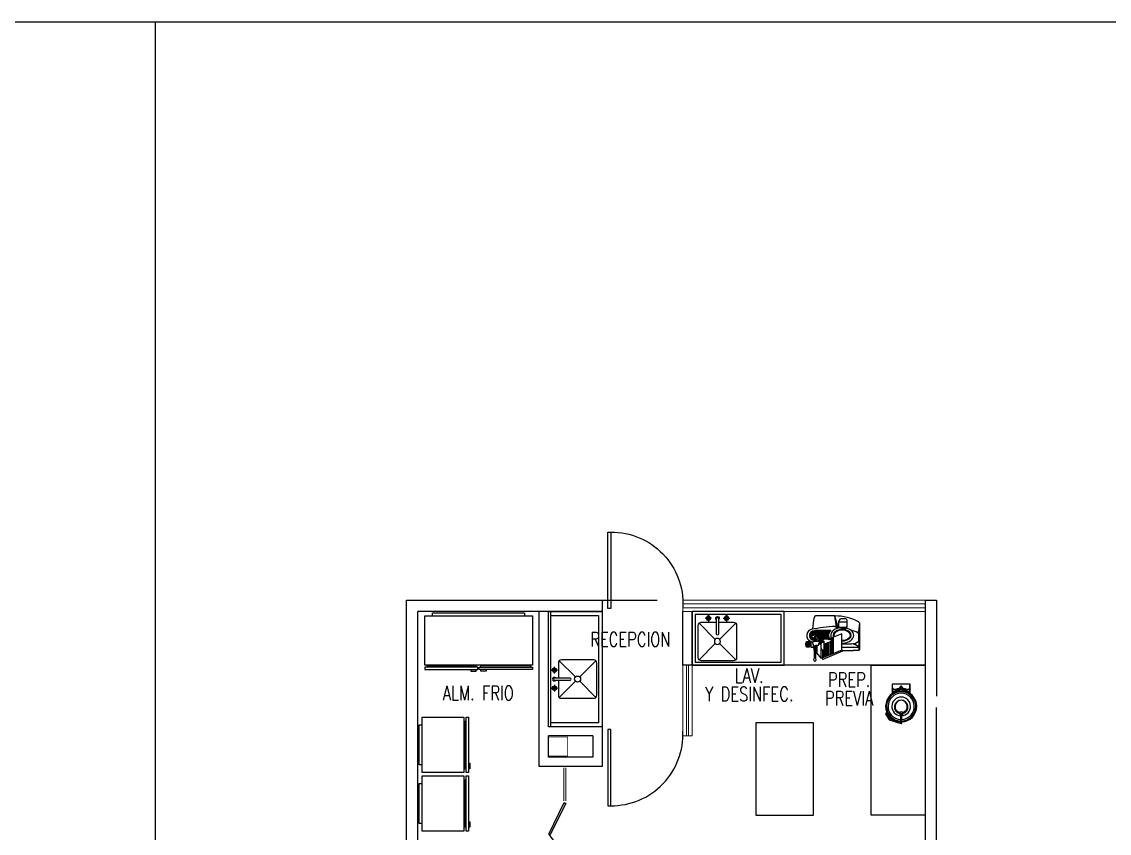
# Model space of a CAD drawing. Header units: millimetres. Extents: x 2523 to 2756, y 378 to 482.
# Drawn here: x 2702.12 to 2716.28, y 392.17 to 402.73 of the extents above; entities that cross this region are included whole.
import ezdxf
from ezdxf.enums import TextEntityAlignment as Align

# ---------------------------------------------------------------- set-up
doc = ezdxf.new("R2010")
doc.units = ezdxf.units.MM
for name, color, linetype in [('CANCEL', 6, 'Continuous'), ('CANCELES', 6, 'Continuous'), ('COLUMNAS PSC', 5, 'Continuous'), ('MOBILIARIO', 161, 'Continuous'), ('MOBSANIT', 161, 'Continuous'), ('MS', 8, 'Continuous'), ('MUEBLES', 8, 'Continuous'), ('muro bajo de tablacemento', 132, 'Continuous'), ('PSC_MUROS PRINCIPALES', 1, 'Continuous'), ('PUERTAS', 2, 'Continuous')]:
    doc.layers.add(name, color=color, linetype=linetype)
for name, color, linetype, lineweight in [('PSC CANCELERIA', 6, 'Continuous', 9), ('PSC MOB Y EQUIP', 8, 'Continuous', 9), ('PSC TEXTOS', 3, 'Continuous', 13)]:
    doc.layers.add(name, color=color, linetype=linetype, lineweight=lineweight)
doc.styles.add('ROMANS', font='romans.shx')

# ---------------------------------------------------------------- blocks, each defined once
blk = doc.blocks.new('A$C4AE92DE9')
for p, q in [((0.03, 0), (0.03, 1.5)), ((0.142, 0.858), (0.352, 0.648)), ((0.408, 0.648), (0.618, 0.858)), ((0.036, 0.738), (0.12, 0.738)), ((0.078, 0.695), (0.078, 0.78)), ((0.142, 0.382), (0.352, 0.592)), ((0.408, 0.592), (0.618, 0.382)), ((0.036, 0.502), (0.12, 0.502)), ((0.078, 0.545), (0.078, 0.46))]:
    blk.add_line(p, q)
blk.add_lwpolyline([(0.7, 0), (0, 0), (0, 1.5), (0.7, 1.5)], close=True)
blk.add_lwpolyline([(0.03, 1.45), (0.65, 1.45), (0.65, 0.05), (0.03, 0.05)])
blk.add_lwpolyline([(0.13, 0.609), (0.13, 0.41, 0.414214), (0.17, 0.37), (0.59, 0.37, 0.414214), (0.63, 0.41), (0.63, 0.83, 0.414214), (0.59, 0.87), (0.17, 0.87, 0.414214), (0.13, 0.83), (0.13, 0.632)], format="xyb")
blk.add_lwpolyline([(0.284, 0.608, 1), (0.284, 0.632), (0.078, 0.632, 1), (0.078, 0.608)], format="xyb", close=True)
for centre, radius in [((0.078, 0.738), 0.0282), ((0.078, 0.738), 0.0141), ((0.38, 0.62), 0.04), ((0.078, 0.502), 0.0282), ((0.078, 0.502), 0.0141)]:
    blk.add_circle(centre, radius)
blk.add_arc((0.078, 0.62), 0.0235, 30, 330)
blk = doc.blocks.new('LAB CLIN$0$LAB CLIN$0$LAB CLIN$0$REFRI')
for p, q in [((0.05, 0.54), (0.05, 0.57)), ((0.67, 0.57), (0.67, 0.54)), ((0.05, 0.55), (0.67, 0.55))]:
    blk.add_line(p, q)
for points in [[(0, 0.57), (0, 0.6), (0.72, 0.6), (0.72, 0.57)], [(0, 0.54), (0.72, 0.54), (0.72, 0), (0, 0)]]:
    blk.add_lwpolyline(points, close=True)
for points in [[(0.6, 0.6), (0.6, 0.62), (0.67, 0.62), (0.67, 0.6)], [(0.62, 0), (0.62, -0.04), (0.1, -0.04), (0.1, 0)]]:
    blk.add_lwpolyline(points)
blk = doc.blocks.new('REFRIDOB')
for p, q in [((0.025, 0.64), (0.025, 0.67)), ((0.025, 0.65), (0.67, 0.65)), ((0.67, 0.67), (0.67, 0.64)), ((0.73, 0.67), (0.73, 0.64)), ((1.375, 0.65), (0.73, 0.65)), ((1.375, 0.64), (1.375, 0.67))]:
    blk.add_line(p, q)
for points in [[(0.6, 0.7), (0.6, 0.72), (0.67, 0.72), (0.67, 0.7)], [(0.8, 0.7), (0.8, 0.72), (0.73, 0.72), (0.73, 0.7)], [(1.3, 0), (1.3, -0.04), (0.1, -0.04), (0.1, 0)]]:
    blk.add_lwpolyline(points)
for points in [[(0, 0.67), (0, 0.7), (0.69, 0.7), (0.69, 0.67)], [(0, 0.64), (1.4, 0.64), (1.4, 0), (0, 0)], [(1.4, 0.67), (1.4, 0.7), (0.71, 0.7), (0.71, 0.67)]]:
    blk.add_lwpolyline(points, close=True)
blk = doc.blocks.new('A-03 PLANTA BAJA$0$SLICER 2612')
at = {"layer": 'MOBILIARIO'}
for p, q in [((-0.125, 0.205), (0.131, 0.311)), ((-0.114, 0.19), (0.145, 0.295)), ((0.145, 0.295), (0.131, 0.311)), ((0.145, 0.295), (0.154, 0.295)), ((0.154, 0.295), (0.207, 0.23)), ((0.154, 0.295), (0.154, 0.173)), ((0.228, 0.147), (0.228, 0.296)), ((0.243, 0.147), (0.243, 0.293)), ((-0.343, -0.165), (-0.343, 0.186)), ((-0.343, 0.186), (-0.336, 0.161)), ((-0.334, -0.022), (-0.336, 0.162)), ((-0.335, 0.195), (-0.263, 0.195)), ((-0.114, 0.152), (-0.322, 0.152)), ((-0.263, 0.193), (-0.263, 0.195)), ((-0.116, 0.193), (-0.263, 0.193)), ((-0.114, 0.19), (-0.125, 0.205)), ((-0.114, 0.19), (-0.114, -0.022)), ((0.114, 0.173), (0.114, 0.079)), ((0.154, 0.173), (0.154, 0.089)), ((0.207, 0.23), (0.218, 0.235)), ((0.207, 0.23), (0.207, 0.134)), ((0.218, 0.235), (0.218, 0.14)), ((0.246, 0.155), (0.282, 0.155)), ((0.252, 0.147), (0.252, 0.115)), ((0.282, 0.155), (0.282, 0.079)), ((0.282, 0.147), (0.298, 0.138)), ((-0.114, 0.108), (-0.242, 0.108)), ((-0.114, -0.022), (-0.027, 0.013)), ((-0.027, 0.013), (-0.025, 0.01)), ((-0.025, 0.01), (0.047, 0.039)), ((0.018, 0.068), (0.018, 0.055)), ((0.023, 0.077), (0.114, 0.114)), ((0.154, 0.12), (0.172, 0.097)), ((0.178, 0.052), (0.231, -0.013)), ((0.187, 0.066), (0.187, 0.077)), ((0.188, 0.077), (0.249, 0.078)), ((0.207, 0.078), (0.207, 0.052)), ((0.207, 0.052), (0.231, 0.023)), ((0.218, 0.078), (0.218, 0.058)), ((0.22, 0.078), (0.231, 0.065)), ((0.231, -0.013), (0.231, 0.078)), ((0.231, -0.013), (0.279, 0.006)), ((0.243, 0.019), (0.243, 0.078)), ((0.243, 0.05), (0.279, 0.006)), ((0.298, 0.09), (0.282, 0.082)), ((0.298, 0.138), (0.298, 0.09)), ((-0.343, -0.165), (-0.334, -0.051)), ((-0.18, -0.205), (-0.18, -0.106)), ((-0.106, -0.093), (-0.167, -0.093)), ((-0.167, -0.107), (-0.084, -0.107)), ((-0.098, -0.1), (-0.084, -0.1)), ((-0.071, -0.173), (-0.071, -0.113)), ((-0.02, -0.256), (-0.068, -0.098)), ((-0.05, -0.092), (-0.05, -0.109)), ((-0.05, -0.109), (-0.032, -0.109)), ((-0.02, -0.256), (-0.043, -0.109)), ((-0.032, -0.109), (-0.032, -0.118)), ((-0.18, -0.173), (-0.071, -0.173)), ((-0.167, -0.218), (-0.097, -0.218)), ((-0.071, -0.173), (-0.097, -0.218)), ((-0.024, -0.256), (0.228, -0.256))]:
    blk.add_line(p, q, dxfattribs=at)
for points in [[(0.135, 0.19), (0.135, 0.281, 1), (0.129, 0.281), (0.129, 0.19)], [(0.019, 0.072), (0.019, 0.234, 1), (0.014, 0.234), (0.014, 0.035, 1), (0.019, 0.035), (0.019, 0.052)], [(0.038, 0.083), (0.038, 0.241, 1), (0.033, 0.241), (0.033, 0.081)], [(0.057, 0.091), (0.057, 0.249, 1), (0.052, 0.249), (0.052, 0.089)], [(0.076, 0.099), (0.076, 0.257, 1), (0.071, 0.257), (0.071, 0.096)], [(0.095, 0.106), (0.095, 0.265, 1), (0.09, 0.265), (0.09, 0.104)], [(0.114, 0.114), (0.114, 0.272, 1), (0.108, 0.272), (0.108, 0.112)], [(-0.032, -0.118, 0.044297), (0.286, -0.079, 0.37996), (0.341, 0.017, 0.10569), (0.331, 0.042, 0.184714), (0.262, 0.084, 0.184714)], [(0.049, 0.039), (0.049, 0.039, 1), (0.049, 0.031), (0.195, 0.031)], [(0.196, 0.03), (0.053, 0.03, 1), (0.053, 0.022), (0.202, 0.022)], [(0.204, 0.021), (0.055, 0.021, 1), (0.055, 0.013), (0.21, 0.013)], [(0.211, 0.012), (0.057, 0.012, 1), (0.057, 0.004), (0.217, 0.004)], [(0.218, 0.003), (0.058, 0.003, 1), (0.058, -0.004), (0.224, -0.004)], [(0.244, 0.049), (0.275, 0.049, 1), (0.275, 0.056), (0.243, 0.056)], [(0.252, 0.04), (0.286, 0.04, 1), (0.286, 0.047), (0.245, 0.047)], [(0.259, 0.031), (0.294, 0.031, 1), (0.294, 0.039), (0.252, 0.039)], [(0.252, -0.004), (0.302, -0.004, 1), (0.302, 0.003), (0.271, 0.003)], [(0.266, 0.022), (0.298, 0.022, 1), (0.298, 0.03), (0.26, 0.03)], [(0.273, 0.013), (0.3, 0.013, 1), (0.3, 0.021), (0.267, 0.021)], [(0.274, 0.004), (0.302, 0.004, 1), (0.302, 0.012), (0.274, 0.012)], [(0.225, -0.006), (0.058, -0.006, 1), (0.058, -0.013), (0.303, -0.013, 1), (0.303, -0.006), (0.248, -0.006)]]:
    blk.add_lwpolyline(points, format="xyb", dxfattribs=at)
for points in [[(0, 0.227, 1), (-0.005, 0.227), (-0.005, 0.028, 1), (0, 0.028)], [(0.032, -0.06, 1), (0.032, -0.068), (0.233, -0.068, 1), (0.233, -0.06)], [(0.04, -0.051, 1), (0.04, -0.059), (0.27, -0.059, 1), (0.27, -0.051)], [(0.045, -0.042, 1), (0.045, -0.049), (0.284, -0.049, 1), (0.284, -0.042)], [(0.05, -0.033, 1), (0.05, -0.041), (0.29, -0.041, 1), (0.29, -0.033)], [(0.054, -0.024, 1), (0.054, -0.031), (0.296, -0.031, 1), (0.296, -0.024)], [(0.057, -0.014, 1), (0.057, -0.022), (0.3, -0.022, 1), (0.3, -0.014)]]:
    blk.add_lwpolyline(points, format="xyb", close=True, dxfattribs=at)
for points in [[(0.308, 0.149), (0.343, 0.149), (0.343, 0.079), (0.308, 0.079)], [(0.308, 0.145), (0.336, 0.145), (0.336, 0.142), (0.308, 0.142)], [(0.298, 0.138), (0.308, 0.138), (0.308, 0.09), (0.298, 0.09)], [(0.308, 0.135), (0.337, 0.135), (0.337, 0.127), (0.308, 0.127)], [(0.308, 0.119), (0.337, 0.119), (0.337, 0.111), (0.308, 0.111)], [(0.308, 0.104), (0.337, 0.104), (0.337, 0.096), (0.308, 0.096)], [(0.308, 0.089), (0.336, 0.089), (0.336, 0.085), (0.308, 0.085)], [(0.343, 0.137), (0.348, 0.137), (0.348, 0.091), (0.343, 0.091)], [(0.348, 0.128), (0.353, 0.128), (0.353, 0.1), (0.348, 0.1)]]:
    blk.add_lwpolyline(points, close=True, dxfattribs=at)
for points in [[(0.189, 0.039), (0.14, 0.039)], [(0.144, 0.04), (0.188, 0.04)], [(0.182, 0.047), (0.168, 0.047)], [(0.171, 0.049), (0.181, 0.049)]]:
    blk.add_lwpolyline(points, dxfattribs=at)
for centre, radius, start, end in [((-0.33, 0.182), 0.0137, 110.8426, 163.818), ((-0.322, 0.168), 0.0153, 204.1659, 270.4799), ((-0.208, 0.326), 0.221, 234.5776, 261.0935), ((0.134, 0.171), 0.0196, 5.7911, 174.2089), ((0.235, 0.153), 0.00969, 219.3722, 320.6277), ((0.24, 0.184), 0.00786, 13.0267, 71.2329), ((0.012, 0.131), 0.242, 5.5164, 13.0267), ((-0.232, -0.054), 0.162, 93.5023, 129.3466), ((0.027, 0.069), 0.00912, 122.0334, 249.4505), ((0.027, 0.055), 0.00912, 179.6031, 249.4505), ((0.095, 0.247), 0.199, 249.2178, 294.4284), ((0.095, 0.233), 0.199, 249.2178, 294.4284), ((0.144, 0.123), 0.0462, 251.8931, 316.8541), ((0.147, 0.175), 0.105, 261.2929, 289.9467), ((0.144, 0.137), 0.049, 257.8555, 306.5509), ((0.164, 0.111), 0.0162, 306.5509, 349.0842), ((0.172, 0.08), 0.0157, 290.5221, 349.4428), ((0.172, 0.066), 0.0157, 290.5221, 359.827), ((0.166, 0.103), 0.0162, 316.8541, 357.8435), ((0.212, 0.102), 0.0328, 98.3811, 169.0842), ((0.21, 0.101), 0.0273, 95.5563, 177.8435), ((0.188, 0.061), 0.0162, 90, 109.9467), ((0.208, 0.145), 0.0112, 265.1427, 330.7042), ((0.19, 0.274), 0.147, 276.5623, 291.553), ((0.208, 0.063), 0.0112, 265.1427, 330.7042), ((0.237, 0.019), 0.00613, 180, 0), ((0.248, 0.099), 0.0201, 274.5713, 77.5804), ((0.269, 0.118), 0.0173, 190.3326, 258.7965), ((-0.318, -0.022), 0.0162, 180.6958, 242.4925), ((-0.316, -0.053), 0.0179, 115.1559, 172.7419), ((-0.088, 0.419), 0.513, 242.4925, 254.4928), ((-0.167, -0.106), 0.0129, 90, 180), ((-0.167, -0.12), 0.0129, 90, 180), ((-0.106, -0.1), 0.00743, 0, 90), ((-0.084, -0.113), 0.0129, 0, 90), ((-0.084, -0.12), 0.0129, 0, 90), ((-0.485, -0.053), 0.752, 345.4961, 357.6809), ((-0.322, -0.16), 0.0214, 194.9999, 242.0365), ((-0.024, 0.392), 0.648, 241.648, 270), ((-0.167, -0.205), 0.0129, 180, 270), ((0.219, -0.234), 0.0244, 291.0275, 341.7814)]:
    blk.add_arc(centre, radius, start, end, dxfattribs=at)
blk.add_ellipse((0.236, 0.314), major_axis=(0, 0.0242), ratio=0.536137, dxfattribs=at)
for centre, major_axis, ratio, start_param, end_param in [((0.235, 0.147), (0.0171, 0), 0.671238, 8.306654, 9.424778), ((0.235, 0.147), (0.0171, 0), 0.671238, 5.291441, 7.401309), ((-0.12, -0.003), (0.15, 0), 0.673278, 1.52709, 4.332349), ((-0.12, -0.005), (-0.118, 0), 0.627322, 4.656815, 9.726617), ((-0.12, -0.003), (0.15, 0), 0.673278, 4.972754, 6.606575), ((0.134, 0.103), (-0.0195, 0), 0.678181, 0, 3.141593), ((0.134, 0.079), (-0.0195, 0), 0.678181, 0, 2.39861)]:
    blk.add_ellipse(centre, major_axis=major_axis, ratio=ratio, start_param=start_param, end_param=end_param, dxfattribs=at)
blk.add_open_spline([(-0.114, 0.061), (-0.118, 0.061), (-0.122, 0.061), (-0.183, 0.059), (-0.23, 0.026), (-0.23, -0.005), (-0.23, -0.037), (-0.178, -0.071), (-0.059, -0.07), (-0.009, -0.035), (-0.011, 0.003), (-0.013, 0.008), (-0.016, 0.014)], degree=3, knots=[4.653397, 4.653397, 4.653397, 4.653397, 4.760344, 4.760344, 6.283185, 6.283185, 6.283185, 7.869967, 7.869967, 9.456748, 9.456748, 9.732388, 9.732388, 9.732388, 9.732388], dxfattribs=at)
blk = doc.blocks.new('A-03 PLANTA BAJA$0$PEELER 6430-6460')
at = {"layer": 'MOBILIARIO'}
for p, q in [((-0.008, 0.3), (-0.008, 0.155)), ((0.189, 0.248), (0.003, 0.308)), ((0.008, 0.3), (0.008, 0.155)), ((0.188, 0.228), (0.086, 0.266)), ((0.154, 0.227), (0.167, 0.236)), ((0.176, 0.206), (0.186, 0.212)), ((0.186, 0.212), (0.188, 0.228)), ((0.226, 0.153), (0.186, 0.212)), ((0.188, 0.228), (0.197, 0.233)), ((0.244, 0.153), (0.189, 0.248)), ((0.19, 0.207), (0.206, 0.218)), ((0.217, 0.147), (0.226, 0.153)), ((0.222, 0.138), (0.244, 0.153)), ((-0.133, -0.219), (-0.068, -0.219)), ((-0.133, -0.227), (-0.068, -0.227)), ((-0.125, -0.23), (-0.133, -0.23)), ((-0.125, -0.241), (-0.133, -0.241)), ((-0.029, -0.227), (-0.029, -0.203)), ((0.025, -0.243), (0.025, -0.251)), ((0.029, -0.227), (0.029, -0.203)), ((0.068, -0.219), (0.133, -0.219)), ((0.068, -0.227), (0.133, -0.227)), ((0.125, -0.23), (0.133, -0.23)), ((0.125, -0.241), (0.133, -0.241))]:
    blk.add_line(p, q, dxfattribs=at)
for points in [[(-0.142, -0.159), (-0.142, -0.309), (0.142, -0.309), (0.142, -0.159)], [(-0.125, -0.17), (-0.125, -0.177), (-0.133, -0.177), (-0.133, -0.246), (-0.136, -0.246), (-0.136, -0.309)], [(-0.046, -0.201), (-0.046, -0.227), (0.046, -0.227), (0.046, -0.201)], [(0.125, -0.17), (0.125, -0.177), (0.133, -0.177), (0.133, -0.246), (0.136, -0.246), (0.136, -0.309)]]:
    blk.add_lwpolyline(points, dxfattribs=at)
for points in [[(-0.133, -0.244), (-0.125, -0.244), (-0.125, -0.227), (-0.133, -0.227)], [(-0.012, -0.227), (0.012, -0.227), (0.012, -0.256), (-0.012, -0.256)], [(0.133, -0.244), (0.125, -0.244), (0.125, -0.227), (0.133, -0.227)]]:
    blk.add_lwpolyline(points, close=True, dxfattribs=at)
for points in [[(-0.122, -0.172), (-0.122, -0.188, 0.078552), (-0.046, -0.215)], [(-0.068, -0.21), (-0.068, -0.237), (-0.031, -0.237, -0.414214), (-0.025, -0.243), (-0.025, -0.251), (-0.007, -0.277), (0.007, -0.277), (0.025, -0.251), (0.025, -0.243, -0.414214), (0.031, -0.237), (0.068, -0.237), (0.068, -0.21)], [(0.046, -0.215, 0.078552), (0.122, -0.188), (0.122, -0.172)]]:
    blk.add_lwpolyline(points, format="xyb", dxfattribs=at)
for centre, radius, start, end in [((0, 0.038), 0.243, 91.9532, 88.0468), ((0, 0.038), 0.229, 92.0738, 87.9262), ((0, 0.038), 0.205, 92.3213, 87.6787), ((0, 0.038), 0.146, 93.2553, 86.7447), ((0, 0.152), 0.0277, 107.4326, 72.5674), ((0, 0.3), 0.00829, 0, 180), ((0, 0.048), 0.106, 105.0657, 74.9343), ((0, 0.038), 0.0964, 101.7876, 78.2124), ((0, 0.155), 0.00829, 180, 0), ((-0.127, -0.235), 0.0186, 143.6553, 216.3447), ((0.127, -0.235), 0.0186, 323.6553, 36.3447)]:
    blk.add_arc(centre, radius, start, end, dxfattribs=at)
blk = doc.blocks.new('76090123')
for p, q in [((0.795, -0.088), (0.71, -0.088)), ((0.752, -0.046), (0.752, -0.13)), ((0.945, -0.088), (1.03, -0.088)), ((0.988, -0.046), (0.988, -0.13)), ((0.632, -0.152), (0.842, -0.362)), ((1.108, -0.152), (0.898, -0.362)), ((0.842, -0.418), (0.632, -0.628)), ((0.898, -0.418), (1.108, -0.628))]:
    blk.add_line(p, q)
for points in [[(0, -0.7), (0, 0), (1.2, 0), (1.2, -0.7)], [(0.04, -0.66), (0.04, -0.04), (1.16, -0.04), (1.16, -0.66)]]:
    blk.add_lwpolyline(points, close=True)
blk.add_lwpolyline([(0.859, -0.14), (0.66, -0.14, 0.414214), (0.62, -0.18), (0.62, -0.6, 0.414214), (0.66, -0.64), (1.08, -0.64, 0.414214), (1.12, -0.6), (1.12, -0.18, 0.414214), (1.08, -0.14), (0.882, -0.14)], format="xyb")
blk.add_lwpolyline([(0.882, -0.088, 1), (0.858, -0.088), (0.858, -0.294, 1), (0.882, -0.294)], format="xyb", close=True)
for centre, radius in [((0.752, -0.088), 0.0282), ((0.752, -0.088), 0.0141), ((0.988, -0.088), 0.0282), ((0.988, -0.088), 0.0141), ((0.87, -0.39), 0.04)]:
    blk.add_circle(centre, radius)
blk.add_arc((0.87, -0.088), 0.0235, 300, 240)
blk = doc.blocks.new('pcl')
at = {"layer": 'PUERTAS'}
for points in [[(-1.257, -0.023), (-0.348, 0.428), (-0.375, 0.468), (-1.284, 0.017), (-1.257, -0.023), (-0.357, 0.422)], [(1.257, -0.023), (0.348, 0.428), (0.375, 0.468), (1.284, 0.017), (1.257, -0.023), (0.357, 0.422)]]:
    blk.add_lwpolyline(points, dxfattribs=at)
at = {"layer": 'PUERTAS', "color": 8}
for centre, start, end in [((-0.74, -0.209), 15.7494, 61.6451), ((0.74, -0.209), 118.3549, 164.2506)]:
    blk.add_arc(centre, 0.768, start, end, dxfattribs=at)
blk = doc.blocks.new('PK120')
at = {"layer": 'CANCEL'}
blk.add_lwpolyline([(1.178, -0.025), (1.178, 1.175), (1.131, 1.175), (1.131, -0.025), (1.178, -0.025), (1.178, 1.165)], dxfattribs=at)
blk.add_arc((1.124, 0.05), 1.125, 89.6506, 182.5573, dxfattribs=at)

msp = doc.modelspace()

# ---------------------------------------------------------------- linework, layer by layer
at = {"layer": 'COLUMNAS PSC', "const_width": 0.01}
msp.add_lwpolyline([(2708.9812, 393.4193), (2709.2312, 393.4193), (2709.2312, 393.1693), (2708.9812, 393.1693)], close=True, dxfattribs=at)
at = {"layer": 'MOBSANIT', "extrusion": (-1.12301e-09, -4.62251e-16, 1)}
msp.add_lwpolyline([(2713.8812, 395.0523), (2713.8812, 394.3523), (2710.8492, 394.3523), (2710.8492, 395.0523)], dxfattribs=at)
at = {"layer": 'MOBSANIT'}
msp.add_lwpolyline([(2713.1812, 394.3523), (2713.8812, 394.3523), (2713.8812, 392.4023), (2713.1812, 392.4023)], close=True, dxfattribs=at)
at = {"layer": 'MS'}
for points in [[(2677.5093, 402.7319), (2717.3183, 402.7319)], [(2703.8606, 402.7319), (2703.8606, 381.2436)]]:
    msp.add_lwpolyline(points, dxfattribs=at)
at = {"layer": 'MUEBLES'}
msp.add_lwpolyline([(2709.3437, 395.2023), (2710.3937, 395.2023)], dxfattribs=at)
msp.add_lwpolyline([(2712.4312, 393.6023), (2711.6812, 393.6023), (2711.6812, 392.4023), (2712.4312, 392.4023)], close=True, dxfattribs=at)
at = {"layer": 'muro bajo de tablacemento'}
for p, q in [((2707.1312, 395.2023), (2709.3437, 395.2023)), ((2710.7292, 394.3523, -0.0003), (2710.7292, 395.0523, -0.0004)), ((2710.8492, 394.3523), (2710.8492, 395.0523))]:
    msp.add_line(p, q, dxfattribs=at)
for points in [[(2708.8592, 393.0363), (2708.8592, 395.0523)], [(2708.9792, 393.5523), (2708.9792, 395.0523)], [(2710.8492, 394.3523), (2710.7292, 394.3523)], [(2708.9792, 393.1563), (2708.9792, 393.4323)]]:
    msp.add_lwpolyline(points, dxfattribs=at)
for points, elevation in [([(2709.6792, 393.5523), (2708.9792, 393.5523)], 0.0004), ([(2709.6792, 393.5523), (2709.6792, 393.0363)], -0.0016), ([(2709.5592, 393.4323), (2708.9792, 393.4323)], 0.0004), ([(2709.5592, 393.4323), (2709.5592, 393.1563)], -0.0016), ([(2709.5592, 393.1563), (2708.9792, 393.1563)], 0.0004), ([(2709.6792, 393.0363), (2708.8592, 393.0363)], 0.0004)]:
    msp.add_lwpolyline(points, dxfattribs=dict(at, elevation=elevation))
at = {"layer": 'PSC CANCELERIA'}
for p, q in [((2713.8812, 395.1523), (2710.7292, 395.1523)), ((2713.8812, 395.1023), (2710.7292, 395.1023)), ((2710.7767, 393.4323, 0.0004), (2710.7767, 394.3523, 0.0004)), ((2710.8017, 393.4323, 0.0004), (2710.8017, 394.3523, 0.0004)), ((2709.1812, 392.5863), (2709.1812, 393.016)), ((2709.2062, 392.5863), (2709.2062, 393.016))]:
    msp.add_line(p, q, dxfattribs=at)
at = {"layer": 'PSC MOB Y EQUIP', "color": 2}
for p, q in [((2710.7292, 395.2023), (2713.8812, 395.2023)), ((2710.7292, 395.0523, -0.0004), (2713.8812, 395.0523)), ((2710.7292, 393.4323), (2710.7292, 394.3523, -0.0003)), ((2710.8492, 393.4323), (2710.8492, 394.3523))]:
    msp.add_line(p, q, dxfattribs=at)
msp.add_lwpolyline([(2710.7292, 395.2023), (2710.7292, 395.0523)], dxfattribs=at)
at = {"layer": 'PSC MOB Y EQUIP', "color": 2, "elevation": 0.0004}
msp.add_lwpolyline([(2710.8492, 393.4323), (2710.7292, 393.4323)], dxfattribs=at)
at = {"layer": 'PSC_MUROS PRINCIPALES'}
for p, q in [((2707.1312, 395.0523), (2707.1312, 395.2023)), ((2713.8812, 395.2023), (2714.0312, 395.2023)), ((2713.8812, 395.2023), (2713.8812, 390.2223)), ((2714.0312, 395.2023), (2714.0312, 393.9523)), ((2707.1312, 391.9673), (2707.1312, 395.0523)), ((2707.2812, 390.7248), (2707.2812, 395.0523)), ((2709.6792, 395.0523), (2707.2812, 395.0523)), ((2714.0312, 385.3443), (2714.0312, 393.8023))]:
    msp.add_line(p, q, dxfattribs=at)
msp.add_lwpolyline([(2707.1312, 395.2023), (2709.6792, 395.2023), (2709.6792, 395.0523)], dxfattribs=at)

# ---------------------------------------------------------------- block references
at = {"layer": 'CANCELES', "xscale": -0.8277034598964976, "yscale": 0.8277034598964976, "zscale": 0.8277034598964976}
msp.add_blockref('PK120', (2710.7292, 395.1147, 0.0004), dxfattribs=at)
at = {"layer": 'CANCELES', "xscale": 0.8277034598964976, "yscale": 0.8277034598964976, "zscale": 0.8277034598964976, "rotation": 180}
msp.add_blockref('PK120', (2710.7292, 393.4961), dxfattribs=at)
at = {"layer": 'MOBSANIT'}
msp.add_blockref('A$C4AE92DE9', (2708.9792, 393.5523), dxfattribs=at)
at = {"layer": 'MOBSANIT', "xscale": -1}
msp.add_blockref('76090123', (2712.0492, 395.0523), dxfattribs=at)
at = {"layer": 'MUEBLES'}
for name, p, rotation in [('REFRIDOB', (2708.7702, 394.996), 180), ('LAB CLIN$0$LAB CLIN$0$LAB CLIN$0$REFRI', (2707.3381, 393.676), 270), ('LAB CLIN$0$LAB CLIN$0$LAB CLIN$0$REFRI', (2707.3381, 392.9132), 270)]:
    msp.add_blockref(name, p, dxfattribs=dict(at, rotation=rotation))
at = {"layer": 'MUEBLES', "extrusion": (-5.61507e-10, 7.73306e-17, -1), "xscale": -1, "zscale": -1, "rotation": 179.9999388508076}
msp.add_blockref('A-03 PLANTA BAJA$0$SLICER 2612', (-2712.6835, 394.7395, 0), dxfattribs=at)
at = {"layer": 'MUEBLES', "extrusion": (-1.00183e-15, -1.68452e-09, 1), "xscale": 0.8325660529722166, "yscale": 0.8325660529722166, "zscale": 0.8325660529722166, "rotation": 179.9999388507842}
msp.add_blockref('A-03 PLANTA BAJA$0$PEELER 6430-6460', (2713.5711, 393.8492, 0), dxfattribs=at)
at = {"layer": 'PSC CANCELERIA', "xscale": 0.4505961684187076, "yscale": 0.4505961684187076, "zscale": 0.4505961684187076, "rotation": 90}
msp.add_blockref('pcl', (2709.1937, 391.9863), dxfattribs=at)

# ---------------------------------------------------------------- texts
at = {"layer": 'PSC TEXTOS', "style": 'ROMANS', "width": 0.75}
for s, height, p in [('RECEPCION', 0.18691, (2710.0457, 394.6888)), ('LAV.', 0.18691, (2711.5932, 394.2188)), ('PREP.', 0.18691, (2712.894, 394.1647)), ('ALM. FRIO', 0.18691, (2708.0673, 393.99)), ('Y DESINFEC.', 0.186905, (2711.5932, 393.9775)), ('PREVIA', 0.18691, (2712.894, 393.9234))]:
    msp.add_text(s, height=height, dxfattribs=at).set_placement(p, align=Align.MIDDLE)

doc.saveas('drawing.dxf')
